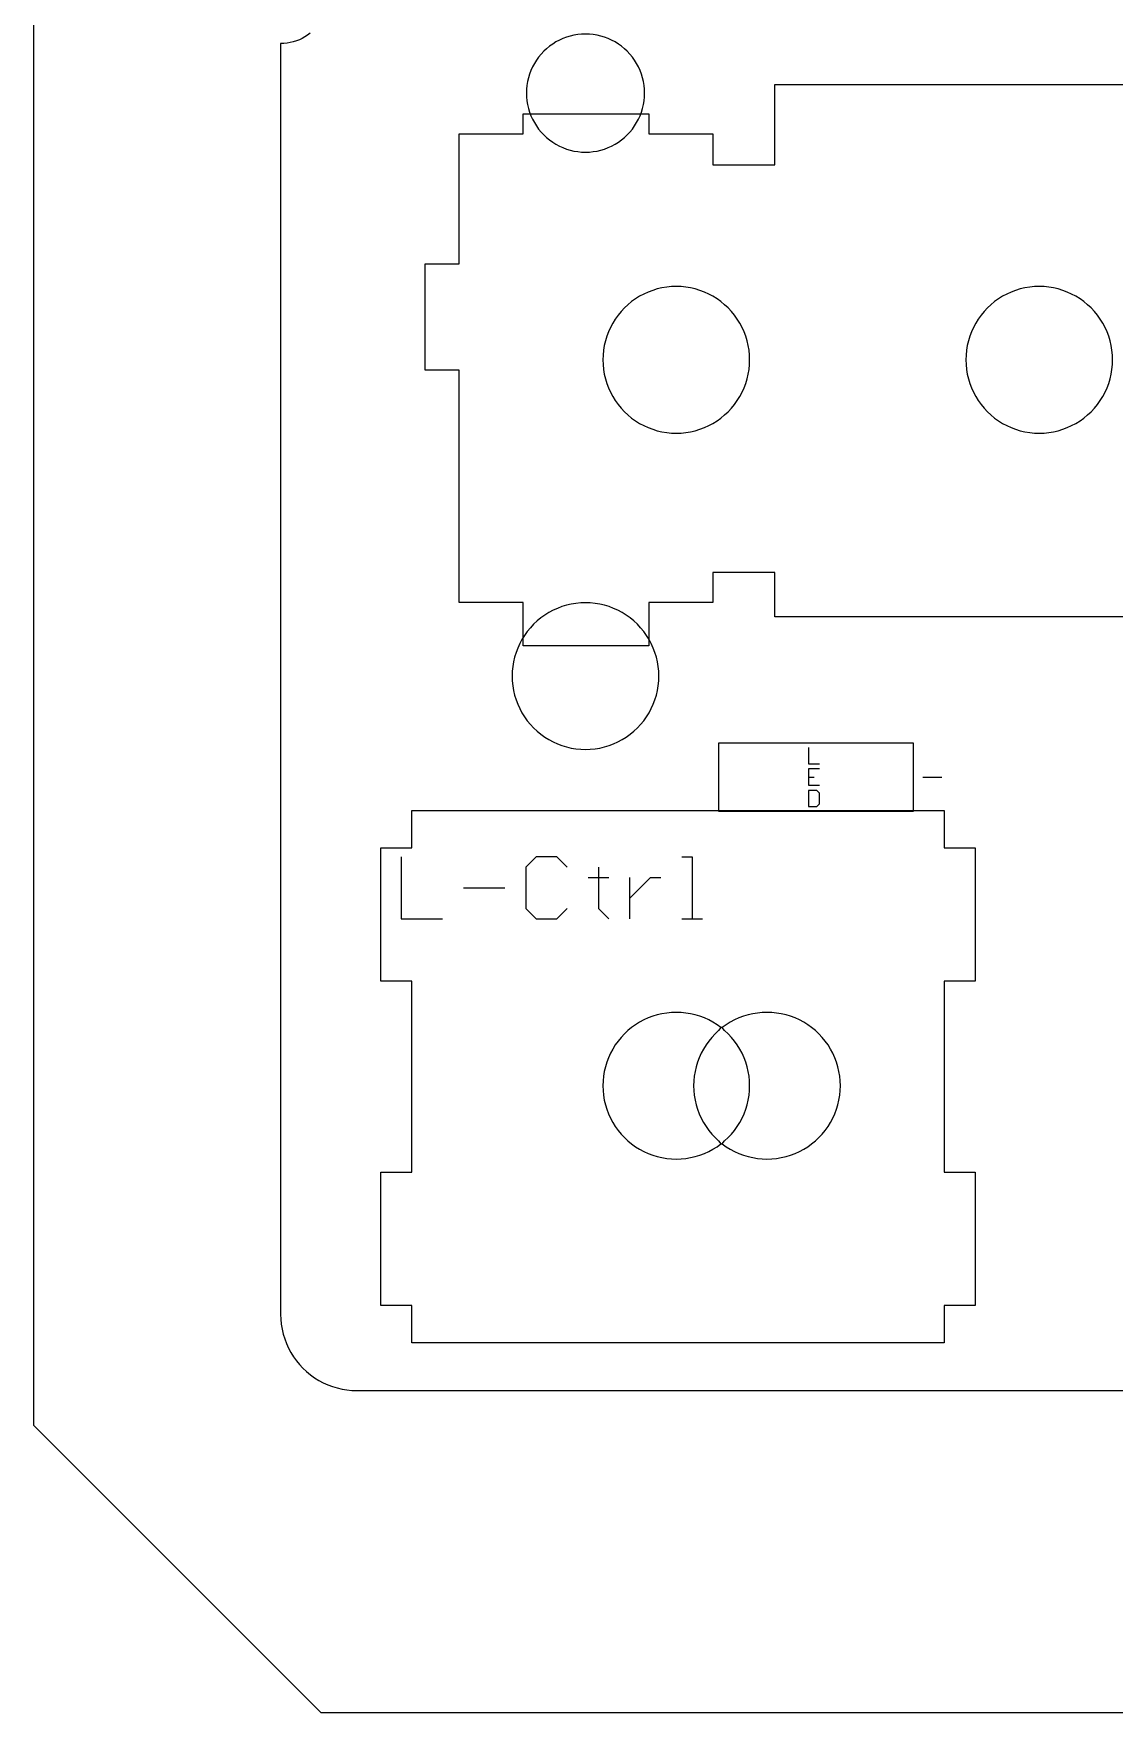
# Model space of a CAD drawing. Extents: x -174 to 183, y -92 to 46.
# Drawn here: x -174.5 to -146.13, y -91.53 to -47.47 of the extents above; entities that cross this region are included whole.
import ezdxf

# ---------------------------------------------------------------- set-up
doc = ezdxf.new("R2010")
doc.units = 0
doc.layers.get('0').update_dxf_attribs({"linetype": 'CONTINUOUS'})

msp = doc.modelspace()

# ---------------------------------------------------------------- linework, layer by layer
for p, q in [((-174.497, 38.44), (-174.497, -83.988)), ((-167.375, -47.553), (-167.448, -47.594)), ((-167.305, -47.507), (-167.375, -47.553)), ((-167.239, -47.457), (-167.305, -47.507)), ((-160.511, -47.564), (-160.606, -47.599)), ((-160.414, -47.534), (-160.511, -47.564)), ((-160.316, -47.511), (-160.414, -47.534)), ((-160.215, -47.495), (-160.316, -47.511)), ((-160.115, -47.485), (-160.215, -47.495)), ((-160.013, -47.481), (-160.115, -47.485)), ((-159.912, -47.485), (-160.013, -47.481)), ((-159.811, -47.495), (-159.912, -47.485)), ((-159.711, -47.511), (-159.811, -47.495)), ((-159.612, -47.534), (-159.711, -47.511)), ((-159.515, -47.564), (-159.612, -47.534)), ((-159.42, -47.599), (-159.515, -47.564)), ((-167.928, -47.729), (-168.013, -47.731)), ((-168.013, -47.731), (-168.013, -81.081)), ((-167.844, -47.72), (-167.928, -47.729)), ((-167.762, -47.706), (-167.844, -47.72)), ((-167.681, -47.686), (-167.762, -47.706)), ((-167.601, -47.661), (-167.681, -47.686)), ((-167.523, -47.63), (-167.601, -47.661)), ((-167.448, -47.594), (-167.523, -47.63)), ((-161.178, -48.009), (-161.243, -48.088)), ((-161.109, -47.935), (-161.178, -48.009)), ((-161.035, -47.866), (-161.109, -47.935)), ((-160.957, -47.802), (-161.035, -47.866)), ((-160.874, -47.743), (-160.957, -47.802)), ((-160.788, -47.689), (-160.874, -47.743)), ((-160.699, -47.641), (-160.788, -47.689)), ((-160.606, -47.599), (-160.699, -47.641)), ((-159.328, -47.641), (-159.42, -47.599)), ((-159.238, -47.689), (-159.328, -47.641)), ((-159.152, -47.743), (-159.238, -47.689)), ((-159.07, -47.802), (-159.152, -47.743)), ((-158.991, -47.866), (-159.07, -47.802)), ((-158.917, -47.935), (-158.991, -47.866)), ((-158.848, -48.009), (-158.917, -47.935)), ((-158.783, -48.088), (-158.848, -48.009)), ((-161.445, -48.438), (-161.481, -48.533)), ((-161.403, -48.346), (-161.445, -48.438)), ((-161.355, -48.256), (-161.403, -48.346)), ((-161.302, -48.17), (-161.355, -48.256)), ((-161.243, -48.088), (-161.302, -48.17)), ((-158.724, -48.17), (-158.783, -48.088)), ((-158.671, -48.256), (-158.724, -48.17)), ((-158.623, -48.346), (-158.671, -48.256)), ((-158.581, -48.438), (-158.623, -48.346)), ((-158.545, -48.533), (-158.581, -48.438)), ((-161.55, -48.829), (-161.56, -48.93)), ((-161.533, -48.729), (-161.55, -48.829)), ((-161.51, -48.63), (-161.533, -48.729)), ((-161.481, -48.533), (-161.51, -48.63)), ((-158.516, -48.63), (-158.545, -48.533)), ((-158.493, -48.729), (-158.516, -48.63)), ((-158.476, -48.829), (-158.493, -48.729)), ((-158.466, -48.93), (-158.476, -48.829)), ((-155.049, -48.809), (-141.079, -48.809)), ((-155.049, -50.917), (-155.049, -48.809)), ((-161.56, -48.93), (-161.563, -49.031)), ((-161.563, -49.031), (-161.56, -49.133)), ((-161.56, -49.133), (-161.55, -49.234)), ((-161.55, -49.234), (-161.533, -49.334)), ((-161.533, -49.334), (-161.51, -49.433)), ((-158.516, -49.433), (-158.493, -49.334)), ((-158.493, -49.334), (-158.476, -49.234)), ((-158.476, -49.234), (-158.466, -49.133)), ((-158.463, -49.031), (-158.466, -48.93)), ((-158.466, -49.133), (-158.463, -49.031)), ((-161.653, -49.571), (-158.351, -49.571)), ((-161.653, -50.104), (-161.653, -49.571)), ((-161.51, -49.433), (-161.481, -49.53)), ((-161.481, -49.53), (-161.445, -49.625)), ((-161.445, -49.625), (-161.403, -49.717)), ((-161.403, -49.717), (-161.355, -49.806)), ((-158.671, -49.806), (-158.623, -49.717)), ((-158.623, -49.717), (-158.581, -49.625)), ((-158.581, -49.625), (-158.545, -49.53)), ((-158.545, -49.53), (-158.516, -49.433)), ((-158.351, -49.571), (-158.351, -50.104)), ((-163.33, -53.508), (-163.33, -50.104)), ((-163.33, -50.104), (-161.653, -50.104)), ((-161.355, -49.806), (-161.302, -49.893)), ((-161.302, -49.893), (-161.243, -49.975)), ((-161.243, -49.975), (-161.178, -50.053)), ((-161.178, -50.053), (-161.109, -50.127)), ((-161.109, -50.127), (-161.035, -50.197)), ((-161.035, -50.197), (-160.957, -50.261)), ((-159.07, -50.261), (-158.991, -50.197)), ((-158.991, -50.197), (-158.917, -50.127)), ((-158.917, -50.127), (-158.848, -50.053)), ((-158.848, -50.053), (-158.783, -49.975)), ((-158.783, -49.975), (-158.724, -49.893)), ((-158.724, -49.893), (-158.671, -49.806)), ((-158.351, -50.104), (-156.675, -50.104)), ((-156.675, -50.104), (-156.675, -50.917)), ((-160.957, -50.261), (-160.874, -50.32)), ((-160.874, -50.32), (-160.788, -50.374)), ((-160.788, -50.374), (-160.699, -50.422)), ((-160.699, -50.422), (-160.606, -50.463)), ((-160.606, -50.463), (-160.511, -50.499)), ((-160.511, -50.499), (-160.414, -50.529)), ((-160.414, -50.529), (-160.316, -50.552)), ((-160.316, -50.552), (-160.215, -50.568)), ((-160.215, -50.568), (-160.115, -50.578)), ((-160.115, -50.578), (-160.013, -50.581)), ((-160.013, -50.581), (-159.912, -50.578)), ((-159.912, -50.578), (-159.811, -50.568)), ((-159.811, -50.568), (-159.711, -50.552)), ((-159.711, -50.552), (-159.612, -50.529)), ((-159.612, -50.529), (-159.515, -50.499)), ((-159.515, -50.499), (-159.42, -50.463)), ((-159.42, -50.463), (-159.328, -50.422)), ((-159.328, -50.422), (-159.238, -50.374)), ((-159.238, -50.374), (-159.152, -50.32)), ((-159.152, -50.32), (-159.07, -50.261)), ((-156.675, -50.917), (-155.049, -50.917)), ((-164.219, -56.302), (-164.219, -53.508)), ((-164.219, -53.508), (-163.33, -53.508)), ((-158.13, -54.172), (-158.251, -54.209)), ((-158.007, -54.143), (-158.13, -54.172)), ((-157.883, -54.123), (-158.007, -54.143)), ((-157.758, -54.111), (-157.883, -54.123)), ((-157.632, -54.106), (-157.758, -54.111)), ((-157.506, -54.111), (-157.632, -54.106)), ((-157.381, -54.123), (-157.506, -54.111)), ((-157.256, -54.143), (-157.381, -54.123)), ((-157.134, -54.172), (-157.256, -54.143)), ((-157.013, -54.209), (-157.134, -54.172)), ((-148.605, -54.172), (-148.726, -54.209)), ((-148.482, -54.143), (-148.605, -54.172)), ((-148.358, -54.123), (-148.482, -54.143)), ((-148.233, -54.111), (-148.358, -54.123)), ((-148.107, -54.106), (-148.233, -54.111)), ((-147.981, -54.111), (-148.107, -54.106)), ((-147.856, -54.123), (-147.981, -54.111)), ((-147.731, -54.143), (-147.856, -54.123)), ((-147.609, -54.172), (-147.731, -54.143)), ((-147.488, -54.209), (-147.609, -54.172)), ((-158.901, -54.584), (-158.993, -54.67)), ((-158.804, -54.504), (-158.901, -54.584)), ((-158.701, -54.431), (-158.804, -54.504)), ((-158.594, -54.364), (-158.701, -54.431)), ((-158.483, -54.305), (-158.594, -54.364)), ((-158.369, -54.253), (-158.483, -54.305)), ((-158.251, -54.209), (-158.369, -54.253)), ((-156.895, -54.253), (-157.013, -54.209)), ((-156.78, -54.305), (-156.895, -54.253)), ((-156.669, -54.364), (-156.78, -54.305)), ((-156.562, -54.431), (-156.669, -54.364)), ((-156.46, -54.504), (-156.562, -54.431)), ((-156.363, -54.584), (-156.46, -54.504)), ((-156.271, -54.67), (-156.363, -54.584)), ((-149.376, -54.584), (-149.468, -54.67)), ((-149.279, -54.504), (-149.376, -54.584)), ((-149.176, -54.431), (-149.279, -54.504)), ((-149.069, -54.364), (-149.176, -54.431)), ((-148.958, -54.305), (-149.069, -54.364)), ((-148.844, -54.253), (-148.958, -54.305)), ((-148.726, -54.209), (-148.844, -54.253)), ((-147.37, -54.253), (-147.488, -54.209)), ((-147.256, -54.305), (-147.37, -54.253)), ((-147.144, -54.364), (-147.256, -54.305)), ((-147.037, -54.431), (-147.144, -54.364)), ((-146.935, -54.504), (-147.037, -54.431)), ((-146.838, -54.584), (-146.935, -54.504)), ((-146.746, -54.67), (-146.838, -54.584)), ((-159.299, -55.069), (-159.358, -55.18)), ((-159.232, -54.962), (-159.299, -55.069)), ((-159.159, -54.86), (-159.232, -54.962)), ((-159.079, -54.762), (-159.159, -54.86)), ((-158.993, -54.67), (-159.079, -54.762)), ((-156.185, -54.762), (-156.271, -54.67)), ((-156.105, -54.86), (-156.185, -54.762)), ((-156.031, -54.962), (-156.105, -54.86)), ((-155.965, -55.069), (-156.031, -54.962)), ((-155.905, -55.18), (-155.965, -55.069)), ((-149.774, -55.069), (-149.833, -55.18)), ((-149.708, -54.962), (-149.774, -55.069)), ((-149.634, -54.86), (-149.708, -54.962)), ((-149.554, -54.762), (-149.634, -54.86)), ((-149.468, -54.67), (-149.554, -54.762)), ((-146.66, -54.762), (-146.746, -54.67)), ((-146.58, -54.86), (-146.66, -54.762)), ((-146.506, -54.962), (-146.58, -54.86)), ((-146.44, -55.069), (-146.506, -54.962)), ((-146.38, -55.18), (-146.44, -55.069)), ((-159.455, -55.413), (-159.491, -55.533)), ((-159.41, -55.295), (-159.455, -55.413)), ((-159.358, -55.18), (-159.41, -55.295)), ((-155.853, -55.295), (-155.905, -55.18)), ((-155.809, -55.413), (-155.853, -55.295)), ((-155.772, -55.533), (-155.809, -55.413)), ((-149.93, -55.413), (-149.966, -55.533)), ((-149.885, -55.295), (-149.93, -55.413)), ((-149.833, -55.18), (-149.885, -55.295)), ((-146.328, -55.295), (-146.38, -55.18)), ((-146.284, -55.413), (-146.328, -55.295)), ((-146.248, -55.533), (-146.284, -55.413)), ((-159.553, -55.905), (-159.557, -56.031)), ((-159.54, -55.78), (-159.553, -55.905)), ((-159.52, -55.656), (-159.54, -55.78)), ((-159.491, -55.533), (-159.52, -55.656)), ((-155.744, -55.656), (-155.772, -55.533)), ((-155.723, -55.78), (-155.744, -55.656)), ((-155.711, -55.905), (-155.723, -55.78)), ((-155.707, -56.031), (-155.711, -55.905)), ((-150.028, -55.905), (-150.032, -56.031)), ((-150.015, -55.78), (-150.028, -55.905)), ((-149.995, -55.656), (-150.015, -55.78)), ((-149.966, -55.533), (-149.995, -55.656)), ((-146.219, -55.656), (-146.248, -55.533)), ((-146.198, -55.78), (-146.219, -55.656)), ((-146.186, -55.905), (-146.198, -55.78)), ((-146.182, -56.031), (-146.186, -55.905)), ((-163.33, -56.302), (-164.219, -56.302)), ((-163.33, -62.398), (-163.33, -56.302)), ((-159.557, -56.031), (-159.553, -56.157)), ((-159.553, -56.157), (-159.54, -56.283)), ((-159.54, -56.283), (-159.52, -56.407)), ((-155.744, -56.407), (-155.723, -56.283)), ((-155.723, -56.283), (-155.711, -56.157)), ((-155.711, -56.157), (-155.707, -56.031)), ((-150.032, -56.031), (-150.028, -56.157)), ((-150.028, -56.157), (-150.015, -56.283)), ((-150.015, -56.283), (-149.995, -56.407)), ((-146.219, -56.407), (-146.198, -56.283)), ((-146.198, -56.283), (-146.186, -56.157)), ((-146.186, -56.157), (-146.182, -56.031)), ((-159.52, -56.407), (-159.491, -56.53)), ((-159.491, -56.53), (-159.455, -56.65)), ((-159.455, -56.65), (-159.41, -56.768)), ((-159.41, -56.768), (-159.358, -56.883)), ((-155.905, -56.883), (-155.853, -56.768)), ((-155.853, -56.768), (-155.809, -56.65)), ((-155.809, -56.65), (-155.772, -56.53)), ((-155.772, -56.53), (-155.744, -56.407)), ((-149.995, -56.407), (-149.966, -56.53)), ((-149.966, -56.53), (-149.93, -56.65)), ((-149.93, -56.65), (-149.885, -56.768)), ((-149.885, -56.768), (-149.833, -56.883)), ((-146.38, -56.883), (-146.328, -56.768)), ((-146.328, -56.768), (-146.284, -56.65)), ((-146.284, -56.65), (-146.248, -56.53)), ((-146.248, -56.53), (-146.219, -56.407)), ((-159.358, -56.883), (-159.299, -56.994)), ((-159.299, -56.994), (-159.232, -57.101)), ((-159.232, -57.101), (-159.159, -57.203)), ((-159.159, -57.203), (-159.079, -57.301)), ((-156.185, -57.301), (-156.105, -57.203)), ((-156.105, -57.203), (-156.031, -57.101)), ((-156.031, -57.101), (-155.965, -56.994)), ((-155.965, -56.994), (-155.905, -56.883)), ((-149.833, -56.883), (-149.774, -56.994)), ((-149.774, -56.994), (-149.708, -57.101)), ((-149.708, -57.101), (-149.634, -57.203)), ((-149.634, -57.203), (-149.554, -57.301)), ((-146.66, -57.301), (-146.58, -57.203)), ((-146.58, -57.203), (-146.506, -57.101)), ((-146.506, -57.101), (-146.44, -56.994)), ((-146.44, -56.994), (-146.38, -56.883)), ((-159.079, -57.301), (-158.993, -57.393)), ((-158.993, -57.393), (-158.901, -57.479)), ((-158.901, -57.479), (-158.804, -57.559)), ((-158.804, -57.559), (-158.701, -57.632)), ((-158.701, -57.632), (-158.594, -57.698)), ((-158.594, -57.698), (-158.483, -57.758)), ((-156.78, -57.758), (-156.669, -57.698)), ((-156.669, -57.698), (-156.562, -57.632)), ((-156.562, -57.632), (-156.46, -57.559)), ((-156.46, -57.559), (-156.363, -57.479)), ((-156.363, -57.479), (-156.271, -57.393)), ((-156.271, -57.393), (-156.185, -57.301)), ((-149.554, -57.301), (-149.468, -57.393)), ((-149.468, -57.393), (-149.376, -57.479)), ((-149.376, -57.479), (-149.279, -57.559)), ((-149.279, -57.559), (-149.176, -57.632)), ((-149.176, -57.632), (-149.069, -57.698)), ((-149.069, -57.698), (-148.958, -57.758)), ((-147.256, -57.758), (-147.144, -57.698)), ((-147.144, -57.698), (-147.037, -57.632)), ((-147.037, -57.632), (-146.935, -57.559)), ((-146.935, -57.559), (-146.838, -57.479)), ((-146.838, -57.479), (-146.746, -57.393)), ((-146.746, -57.393), (-146.66, -57.301)), ((-158.483, -57.758), (-158.369, -57.81)), ((-158.369, -57.81), (-158.251, -57.854)), ((-158.251, -57.854), (-158.13, -57.891)), ((-158.13, -57.891), (-158.007, -57.919)), ((-158.007, -57.919), (-157.883, -57.94)), ((-157.883, -57.94), (-157.758, -57.952)), ((-157.758, -57.952), (-157.632, -57.956)), ((-157.632, -57.956), (-157.506, -57.952)), ((-157.506, -57.952), (-157.381, -57.94)), ((-157.381, -57.94), (-157.256, -57.919)), ((-157.256, -57.919), (-157.134, -57.891)), ((-157.134, -57.891), (-157.013, -57.854)), ((-157.013, -57.854), (-156.895, -57.81)), ((-156.895, -57.81), (-156.78, -57.758)), ((-148.958, -57.758), (-148.844, -57.81)), ((-148.844, -57.81), (-148.726, -57.854)), ((-148.726, -57.854), (-148.605, -57.891)), ((-148.605, -57.891), (-148.482, -57.919)), ((-148.482, -57.919), (-148.358, -57.94)), ((-148.358, -57.94), (-148.233, -57.952)), ((-148.233, -57.952), (-148.107, -57.956)), ((-148.107, -57.956), (-147.981, -57.952)), ((-147.981, -57.952), (-147.856, -57.94)), ((-147.856, -57.94), (-147.731, -57.919)), ((-147.731, -57.919), (-147.609, -57.891)), ((-147.609, -57.891), (-147.488, -57.854)), ((-147.488, -57.854), (-147.37, -57.81)), ((-147.37, -57.81), (-147.256, -57.758)), ((-156.675, -61.611), (-156.675, -62.398)), ((-155.049, -61.611), (-156.675, -61.611)), ((-155.049, -62.779), (-155.049, -61.611)), ((-161.653, -62.398), (-163.33, -62.398)), ((-161.653, -63.541), (-161.653, -62.398)), ((-160.75, -62.553), (-160.865, -62.605)), ((-160.632, -62.509), (-160.75, -62.553)), ((-160.511, -62.472), (-160.632, -62.509)), ((-160.389, -62.443), (-160.511, -62.472)), ((-160.264, -62.423), (-160.389, -62.443)), ((-160.139, -62.411), (-160.264, -62.423)), ((-160.013, -62.406), (-160.139, -62.411)), ((-159.887, -62.411), (-160.013, -62.406)), ((-159.762, -62.423), (-159.887, -62.411)), ((-159.638, -62.443), (-159.762, -62.423)), ((-159.515, -62.472), (-159.638, -62.443)), ((-159.394, -62.509), (-159.515, -62.472)), ((-159.276, -62.553), (-159.394, -62.509)), ((-159.162, -62.605), (-159.276, -62.553)), ((-158.351, -62.398), (-158.351, -63.541)), ((-156.675, -62.398), (-158.351, -62.398)), ((-161.374, -62.97), (-161.46, -63.062)), ((-161.282, -62.884), (-161.374, -62.97)), ((-161.185, -62.804), (-161.282, -62.884)), ((-161.083, -62.731), (-161.185, -62.804)), ((-160.976, -62.664), (-161.083, -62.731)), ((-160.865, -62.605), (-160.976, -62.664)), ((-159.051, -62.664), (-159.162, -62.605)), ((-158.944, -62.731), (-159.051, -62.664)), ((-158.841, -62.804), (-158.944, -62.731)), ((-158.744, -62.884), (-158.841, -62.804)), ((-158.652, -62.97), (-158.744, -62.884)), ((-158.566, -63.062), (-158.652, -62.97)), ((-141.079, -62.779), (-155.049, -62.779)), ((-161.68, -63.369), (-161.74, -63.48)), ((-161.614, -63.262), (-161.68, -63.369)), ((-161.54, -63.16), (-161.614, -63.262)), ((-161.46, -63.062), (-161.54, -63.16)), ((-158.486, -63.16), (-158.566, -63.062)), ((-158.413, -63.262), (-158.486, -63.16)), ((-158.346, -63.369), (-158.413, -63.262)), ((-158.287, -63.48), (-158.346, -63.369)), ((-161.873, -63.833), (-161.901, -63.956)), ((-161.836, -63.713), (-161.873, -63.833)), ((-161.792, -63.595), (-161.836, -63.713)), ((-161.74, -63.48), (-161.792, -63.595)), ((-158.351, -63.541), (-161.653, -63.541)), ((-158.235, -63.595), (-158.287, -63.48)), ((-158.19, -63.713), (-158.235, -63.595)), ((-158.154, -63.833), (-158.19, -63.713)), ((-158.125, -63.956), (-158.154, -63.833)), ((-161.934, -64.205), (-161.938, -64.331)), ((-161.922, -64.08), (-161.934, -64.205)), ((-161.901, -63.956), (-161.922, -64.08)), ((-158.105, -64.08), (-158.125, -63.956)), ((-158.092, -64.205), (-158.105, -64.08)), ((-158.088, -64.331), (-158.092, -64.205)), ((-161.938, -64.331), (-161.934, -64.457)), ((-161.934, -64.457), (-161.922, -64.583)), ((-161.922, -64.583), (-161.901, -64.707)), ((-161.901, -64.707), (-161.873, -64.83)), ((-158.154, -64.83), (-158.125, -64.707)), ((-158.125, -64.707), (-158.105, -64.583)), ((-158.105, -64.583), (-158.092, -64.457)), ((-158.092, -64.457), (-158.088, -64.331)), ((-161.873, -64.83), (-161.836, -64.95)), ((-161.836, -64.95), (-161.792, -65.068)), ((-161.792, -65.068), (-161.74, -65.183)), ((-161.74, -65.183), (-161.68, -65.294)), ((-158.346, -65.294), (-158.287, -65.183)), ((-158.287, -65.183), (-158.235, -65.068)), ((-158.235, -65.068), (-158.19, -64.95)), ((-158.19, -64.95), (-158.154, -64.83)), ((-161.68, -65.294), (-161.614, -65.401)), ((-161.614, -65.401), (-161.54, -65.503)), ((-161.54, -65.503), (-161.46, -65.601)), ((-161.46, -65.601), (-161.374, -65.693)), ((-158.652, -65.693), (-158.566, -65.601)), ((-158.566, -65.601), (-158.486, -65.503)), ((-158.486, -65.503), (-158.413, -65.401)), ((-158.413, -65.401), (-158.346, -65.294)), ((-161.374, -65.693), (-161.282, -65.779)), ((-161.282, -65.779), (-161.185, -65.859)), ((-161.185, -65.859), (-161.083, -65.932)), ((-161.083, -65.932), (-160.976, -65.998)), ((-160.976, -65.998), (-160.865, -66.058)), ((-160.865, -66.058), (-160.75, -66.11)), ((-159.276, -66.11), (-159.162, -66.058)), ((-159.162, -66.058), (-159.051, -65.998)), ((-159.051, -65.998), (-158.944, -65.932)), ((-158.944, -65.932), (-158.841, -65.859)), ((-158.841, -65.859), (-158.744, -65.779)), ((-158.744, -65.779), (-158.652, -65.693)), ((-156.513, -67.881), (-156.513, -66.081)), ((-156.513, -66.081), (-151.413, -66.081)), ((-151.413, -66.081), (-151.413, -67.881)), ((-160.75, -66.11), (-160.632, -66.154)), ((-160.632, -66.154), (-160.511, -66.191)), ((-160.511, -66.191), (-160.389, -66.219)), ((-160.389, -66.219), (-160.264, -66.24)), ((-160.264, -66.24), (-160.139, -66.252)), ((-160.139, -66.252), (-160.013, -66.256)), ((-160.013, -66.256), (-159.887, -66.252)), ((-159.887, -66.252), (-159.762, -66.24)), ((-159.762, -66.24), (-159.638, -66.219)), ((-159.638, -66.219), (-159.515, -66.191)), ((-159.515, -66.191), (-159.394, -66.154)), ((-159.394, -66.154), (-159.276, -66.11)), ((-154.158, -66.206), (-154.158, -66.631)), ((-154.158, -66.631), (-153.874, -66.631)), ((-153.874, -66.769), (-154.158, -66.769)), ((-154.158, -66.769), (-154.158, -66.981)), ((-154.158, -66.981), (-154.016, -66.981)), ((-154.158, -66.981), (-154.158, -67.194)), ((-154.158, -67.194), (-153.874, -67.194)), ((-154.158, -67.331), (-154.158, -67.756)), ((-153.945, -67.331), (-154.158, -67.331)), ((-153.874, -67.402), (-153.945, -67.331)), ((-153.874, -67.685), (-153.874, -67.402)), ((-151.163, -66.981), (-150.663, -66.981)), ((-154.158, -67.756), (-153.945, -67.756)), ((-153.945, -67.756), (-153.874, -67.685)), ((-164.574, -68.84), (-164.574, -67.859)), ((-164.574, -67.859), (-150.604, -67.859)), ((-151.413, -67.881), (-156.513, -67.881)), ((-150.604, -67.859), (-150.604, -68.84)), ((-165.387, -72.34), (-165.387, -68.84)), ((-165.387, -68.84), (-164.574, -68.84)), ((-164.854, -69.076), (-164.854, -70.703)), ((-161.309, -69.076), (-161.58, -69.347)), ((-160.767, -69.076), (-161.309, -69.076)), ((-160.495, -69.347), (-160.767, -69.076)), ((-157.487, -69.076), (-157.216, -69.076)), ((-157.216, -69.076), (-157.216, -70.703)), ((-150.604, -68.84), (-149.791, -68.84)), ((-149.791, -68.84), (-149.791, -72.34)), ((-161.58, -69.347), (-161.58, -70.431)), ((-159.672, -69.347), (-159.672, -70.431)), ((-163.217, -69.889), (-162.133, -69.889)), ((-159.943, -69.618), (-159.401, -69.618)), ((-158.851, -70.16), (-158.309, -69.618)), ((-158.851, -70.16), (-158.851, -69.618)), ((-158.309, -69.618), (-158.038, -69.618)), ((-161.58, -70.431), (-161.309, -70.703)), ((-160.767, -70.703), (-160.495, -70.431)), ((-159.672, -70.431), (-159.401, -70.703)), ((-158.851, -70.703), (-158.851, -70.16)), ((-164.854, -70.703), (-163.77, -70.703)), ((-161.309, -70.703), (-160.767, -70.703)), ((-157.487, -70.703), (-157.216, -70.703)), ((-157.216, -70.703), (-156.945, -70.703)), ((-164.574, -72.34), (-165.387, -72.34)), ((-164.574, -77.349), (-164.574, -72.34)), ((-150.604, -72.34), (-150.604, -77.349)), ((-149.791, -72.34), (-150.604, -72.34)), ((-158.804, -73.554), (-158.901, -73.634)), ((-158.701, -73.481), (-158.804, -73.554)), ((-158.594, -73.414), (-158.701, -73.481)), ((-158.483, -73.355), (-158.594, -73.414)), ((-158.369, -73.303), (-158.483, -73.355)), ((-158.251, -73.259), (-158.369, -73.303)), ((-158.13, -73.222), (-158.251, -73.259)), ((-158.007, -73.193), (-158.13, -73.222)), ((-157.883, -73.173), (-158.007, -73.193)), ((-157.758, -73.161), (-157.883, -73.173)), ((-157.632, -73.156), (-157.758, -73.161)), ((-157.506, -73.161), (-157.632, -73.156)), ((-157.381, -73.173), (-157.506, -73.161)), ((-157.256, -73.193), (-157.381, -73.173)), ((-157.134, -73.222), (-157.256, -73.193)), ((-157.013, -73.259), (-157.134, -73.222)), ((-156.895, -73.303), (-157.013, -73.259)), ((-156.78, -73.355), (-156.895, -73.303)), ((-156.669, -73.414), (-156.78, -73.355)), ((-156.562, -73.481), (-156.669, -73.414)), ((-156.46, -73.554), (-156.562, -73.481)), ((-156.46, -73.554), (-156.52, -73.634)), ((-156.423, -73.554), (-156.46, -73.554)), ((-156.32, -73.481), (-156.423, -73.554)), ((-156.363, -73.634), (-156.423, -73.554)), ((-156.213, -73.414), (-156.32, -73.481)), ((-156.102, -73.355), (-156.213, -73.414)), ((-155.987, -73.303), (-156.102, -73.355)), ((-155.869, -73.259), (-155.987, -73.303)), ((-155.749, -73.222), (-155.869, -73.259)), ((-155.626, -73.193), (-155.749, -73.222)), ((-155.502, -73.173), (-155.626, -73.193)), ((-155.377, -73.161), (-155.502, -73.173)), ((-155.251, -73.156), (-155.377, -73.161)), ((-155.125, -73.161), (-155.251, -73.156)), ((-154.999, -73.173), (-155.125, -73.161)), ((-154.875, -73.193), (-154.999, -73.173)), ((-154.752, -73.222), (-154.875, -73.193)), ((-154.632, -73.259), (-154.752, -73.222)), ((-154.514, -73.303), (-154.632, -73.259)), ((-154.399, -73.355), (-154.514, -73.303)), ((-154.288, -73.414), (-154.399, -73.355)), ((-154.181, -73.481), (-154.288, -73.414)), ((-154.079, -73.554), (-154.181, -73.481)), ((-153.981, -73.634), (-154.079, -73.554)), ((-159.232, -74.012), (-159.299, -74.119)), ((-159.159, -73.91), (-159.232, -74.012)), ((-159.079, -73.812), (-159.159, -73.91)), ((-158.993, -73.72), (-159.079, -73.812)), ((-158.901, -73.634), (-158.993, -73.72)), ((-156.851, -74.012), (-156.918, -74.119)), ((-156.778, -73.91), (-156.851, -74.012)), ((-156.698, -73.812), (-156.778, -73.91)), ((-156.612, -73.72), (-156.698, -73.812)), ((-156.52, -73.634), (-156.612, -73.72)), ((-156.271, -73.72), (-156.363, -73.634)), ((-156.185, -73.812), (-156.271, -73.72)), ((-156.105, -73.91), (-156.185, -73.812)), ((-156.031, -74.012), (-156.105, -73.91)), ((-155.965, -74.119), (-156.031, -74.012)), ((-153.889, -73.72), (-153.981, -73.634)), ((-153.803, -73.812), (-153.889, -73.72)), ((-153.723, -73.91), (-153.803, -73.812)), ((-153.65, -74.012), (-153.723, -73.91)), ((-153.584, -74.119), (-153.65, -74.012)), ((-159.41, -74.345), (-159.455, -74.463)), ((-159.358, -74.23), (-159.41, -74.345)), ((-159.299, -74.119), (-159.358, -74.23)), ((-157.029, -74.345), (-157.073, -74.463)), ((-156.977, -74.23), (-157.029, -74.345)), ((-156.918, -74.119), (-156.977, -74.23)), ((-155.905, -74.23), (-155.965, -74.119)), ((-155.853, -74.345), (-155.905, -74.23)), ((-155.809, -74.463), (-155.853, -74.345)), ((-153.524, -74.23), (-153.584, -74.119)), ((-153.472, -74.345), (-153.524, -74.23)), ((-153.428, -74.463), (-153.472, -74.345)), ((-159.54, -74.83), (-159.553, -74.955)), ((-159.52, -74.706), (-159.54, -74.83)), ((-159.491, -74.583), (-159.52, -74.706)), ((-159.455, -74.463), (-159.491, -74.583)), ((-157.159, -74.83), (-157.172, -74.955)), ((-157.139, -74.706), (-157.159, -74.83)), ((-157.11, -74.583), (-157.139, -74.706)), ((-157.073, -74.463), (-157.11, -74.583)), ((-155.772, -74.583), (-155.809, -74.463)), ((-155.744, -74.706), (-155.772, -74.583)), ((-155.723, -74.83), (-155.744, -74.706)), ((-155.711, -74.955), (-155.723, -74.83)), ((-153.391, -74.583), (-153.428, -74.463)), ((-153.363, -74.706), (-153.391, -74.583)), ((-153.342, -74.83), (-153.363, -74.706)), ((-153.33, -74.955), (-153.342, -74.83)), ((-159.553, -74.955), (-159.557, -75.081)), ((-159.557, -75.081), (-159.553, -75.207)), ((-159.553, -75.207), (-159.54, -75.333)), ((-159.54, -75.333), (-159.52, -75.457)), ((-157.172, -74.955), (-157.176, -75.081)), ((-157.176, -75.081), (-157.172, -75.207)), ((-157.172, -75.207), (-157.159, -75.333)), ((-157.159, -75.333), (-157.139, -75.457)), ((-155.744, -75.457), (-155.723, -75.333)), ((-155.723, -75.333), (-155.711, -75.207)), ((-155.707, -75.081), (-155.711, -74.955)), ((-155.711, -75.207), (-155.707, -75.081)), ((-153.363, -75.457), (-153.342, -75.333)), ((-153.342, -75.333), (-153.33, -75.207)), ((-153.326, -75.081), (-153.33, -74.955)), ((-153.33, -75.207), (-153.326, -75.081)), ((-159.52, -75.457), (-159.491, -75.58)), ((-159.491, -75.58), (-159.455, -75.7)), ((-159.455, -75.7), (-159.41, -75.818)), ((-157.139, -75.457), (-157.11, -75.58)), ((-157.11, -75.58), (-157.073, -75.7)), ((-157.073, -75.7), (-157.029, -75.818)), ((-155.853, -75.818), (-155.809, -75.7)), ((-155.809, -75.7), (-155.772, -75.58)), ((-155.772, -75.58), (-155.744, -75.457)), ((-153.472, -75.818), (-153.428, -75.7)), ((-153.428, -75.7), (-153.391, -75.58)), ((-153.391, -75.58), (-153.363, -75.457)), ((-159.41, -75.818), (-159.358, -75.933)), ((-159.358, -75.933), (-159.299, -76.044)), ((-159.299, -76.044), (-159.232, -76.151)), ((-159.232, -76.151), (-159.159, -76.253)), ((-157.029, -75.818), (-156.977, -75.933)), ((-156.977, -75.933), (-156.918, -76.044)), ((-156.918, -76.044), (-156.851, -76.151)), ((-156.851, -76.151), (-156.778, -76.253)), ((-156.105, -76.253), (-156.031, -76.151)), ((-156.031, -76.151), (-155.965, -76.044)), ((-155.965, -76.044), (-155.905, -75.933)), ((-155.905, -75.933), (-155.853, -75.818)), ((-153.723, -76.253), (-153.65, -76.151)), ((-153.65, -76.151), (-153.584, -76.044)), ((-153.584, -76.044), (-153.524, -75.933)), ((-153.524, -75.933), (-153.472, -75.818)), ((-159.159, -76.253), (-159.079, -76.351)), ((-159.079, -76.351), (-158.993, -76.443)), ((-158.993, -76.443), (-158.901, -76.529)), ((-158.901, -76.529), (-158.804, -76.609)), ((-158.804, -76.609), (-158.701, -76.682)), ((-156.778, -76.253), (-156.698, -76.351)), ((-156.698, -76.351), (-156.612, -76.443)), ((-156.612, -76.443), (-156.52, -76.529)), ((-156.562, -76.682), (-156.46, -76.609)), ((-156.52, -76.529), (-156.46, -76.609)), ((-156.46, -76.609), (-156.423, -76.609)), ((-156.423, -76.609), (-156.363, -76.529)), ((-156.423, -76.609), (-156.32, -76.682)), ((-156.363, -76.529), (-156.271, -76.443)), ((-156.271, -76.443), (-156.185, -76.351)), ((-156.185, -76.351), (-156.105, -76.253)), ((-154.181, -76.682), (-154.079, -76.609)), ((-154.079, -76.609), (-153.981, -76.529)), ((-153.981, -76.529), (-153.889, -76.443)), ((-153.889, -76.443), (-153.803, -76.351)), ((-153.803, -76.351), (-153.723, -76.253)), ((-158.701, -76.682), (-158.594, -76.748)), ((-158.594, -76.748), (-158.483, -76.808)), ((-158.483, -76.808), (-158.369, -76.86)), ((-158.369, -76.86), (-158.251, -76.904)), ((-158.251, -76.904), (-158.13, -76.941)), ((-158.13, -76.941), (-158.007, -76.969)), ((-158.007, -76.969), (-157.883, -76.99)), ((-157.883, -76.99), (-157.758, -77.002)), ((-157.758, -77.002), (-157.632, -77.006)), ((-157.632, -77.006), (-157.506, -77.002)), ((-157.506, -77.002), (-157.381, -76.99)), ((-157.381, -76.99), (-157.256, -76.969)), ((-157.256, -76.969), (-157.134, -76.941)), ((-157.134, -76.941), (-157.013, -76.904)), ((-157.013, -76.904), (-156.895, -76.86)), ((-156.895, -76.86), (-156.78, -76.808)), ((-156.78, -76.808), (-156.669, -76.748)), ((-156.669, -76.748), (-156.562, -76.682)), ((-156.32, -76.682), (-156.213, -76.748)), ((-156.213, -76.748), (-156.102, -76.808)), ((-156.102, -76.808), (-155.987, -76.86)), ((-155.987, -76.86), (-155.869, -76.904)), ((-155.869, -76.904), (-155.749, -76.941)), ((-155.749, -76.941), (-155.626, -76.969)), ((-155.626, -76.969), (-155.502, -76.99)), ((-155.502, -76.99), (-155.377, -77.002)), ((-155.377, -77.002), (-155.251, -77.006)), ((-155.251, -77.006), (-155.125, -77.002)), ((-155.125, -77.002), (-154.999, -76.99)), ((-154.999, -76.99), (-154.875, -76.969)), ((-154.875, -76.969), (-154.752, -76.941)), ((-154.752, -76.941), (-154.632, -76.904)), ((-154.632, -76.904), (-154.514, -76.86)), ((-154.514, -76.86), (-154.399, -76.808)), ((-154.399, -76.808), (-154.288, -76.748)), ((-154.288, -76.748), (-154.181, -76.682)), ((-165.387, -80.849), (-165.387, -77.349)), ((-165.387, -77.349), (-164.574, -77.349)), ((-150.604, -77.349), (-149.791, -77.349)), ((-149.791, -77.349), (-149.791, -80.849)), ((-164.574, -80.849), (-165.387, -80.849)), ((-164.574, -81.829), (-164.574, -80.849)), ((-149.791, -80.849), (-150.604, -80.849)), ((-150.604, -80.849), (-150.604, -81.829)), ((-168.013, -81.081), (-168.009, -81.212)), ((-168.009, -81.212), (-167.996, -81.342)), ((-167.996, -81.342), (-167.975, -81.472)), ((-167.975, -81.472), (-167.945, -81.599)), ((-167.945, -81.599), (-167.907, -81.724)), ((-167.907, -81.724), (-167.861, -81.847)), ((-167.861, -81.847), (-167.807, -81.966)), ((-150.604, -81.829), (-164.574, -81.829)), ((-167.807, -81.966), (-167.745, -82.081)), ((-167.745, -82.081), (-167.676, -82.193)), ((-167.676, -82.193), (-167.6, -82.299)), ((-167.6, -82.299), (-167.517, -82.4)), ((-167.517, -82.4), (-167.427, -82.496)), ((-167.427, -82.496), (-167.332, -82.585)), ((-167.332, -82.585), (-167.231, -82.668)), ((-167.231, -82.668), (-167.124, -82.744)), ((-167.124, -82.744), (-167.013, -82.813)), ((-167.013, -82.813), (-166.898, -82.875)), ((-166.898, -82.875), (-166.779, -82.929)), ((-166.779, -82.929), (-166.656, -82.975)), ((-166.656, -82.975), (-166.531, -83.013)), ((-166.531, -83.013), (-166.403, -83.043)), ((-166.403, -83.043), (-166.274, -83.064)), ((-166.274, -83.064), (-166.144, -83.077)), ((-166.144, -83.077), (-166.013, -83.081)), ((-166.013, -83.081), (-90.313, -83.081)), ((-174.497, -83.988), (-166.957, -91.528)), ((-166.957, -91.528), (175.943, -91.528))]:
    msp.add_line(p, q)

doc.saveas('drawing.dxf')
